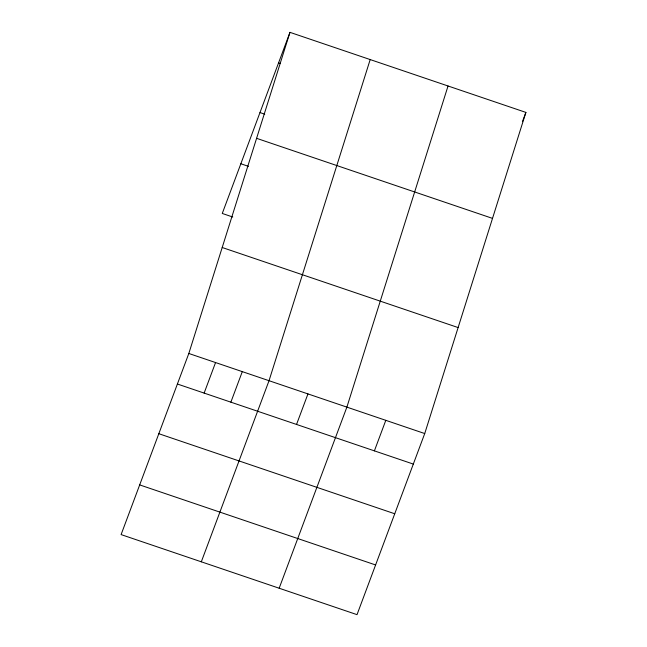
<?xml version="1.0" encoding="UTF-8"?>
<svg xmlns="http://www.w3.org/2000/svg" width="647" height="647" viewBox="0 0 647 647"><rect width="100%" height="100%" fill="white"/><g stroke="black" fill="none" stroke-linecap="round" stroke-linejoin="round"><path stroke-width="0.97" d="M188.819 353.48L289.977 32.35L525.898 112.408L424.731 433.547L357.023 614.65L121.102 534.592L188.819 353.48L424.731 433.547M370.189 59.573L269.031 380.703L201.314 561.806M448.039 85.994L346.881 407.125L279.164 588.228M289.977 32.35L222.269 213.453L232.774 217.02M204.137 393.093L215.556 362.555M230.874 402.159L242.293 371.629M296.536 424.448L307.956 393.918M374.395 450.87L385.806 420.332M522.436 121.66L525.898 112.408M278.566 62.88L280.474 63.527M259.989 112.57L264.76 114.187M256.592 138.321L492.513 218.387M240.846 163.764L248.488 166.36M222.204 247.51L458.116 327.568M177.399 384.019L413.32 464.077M158.822 433.708L394.743 513.767M139.679 484.902L375.6 564.96"/></g></svg>
